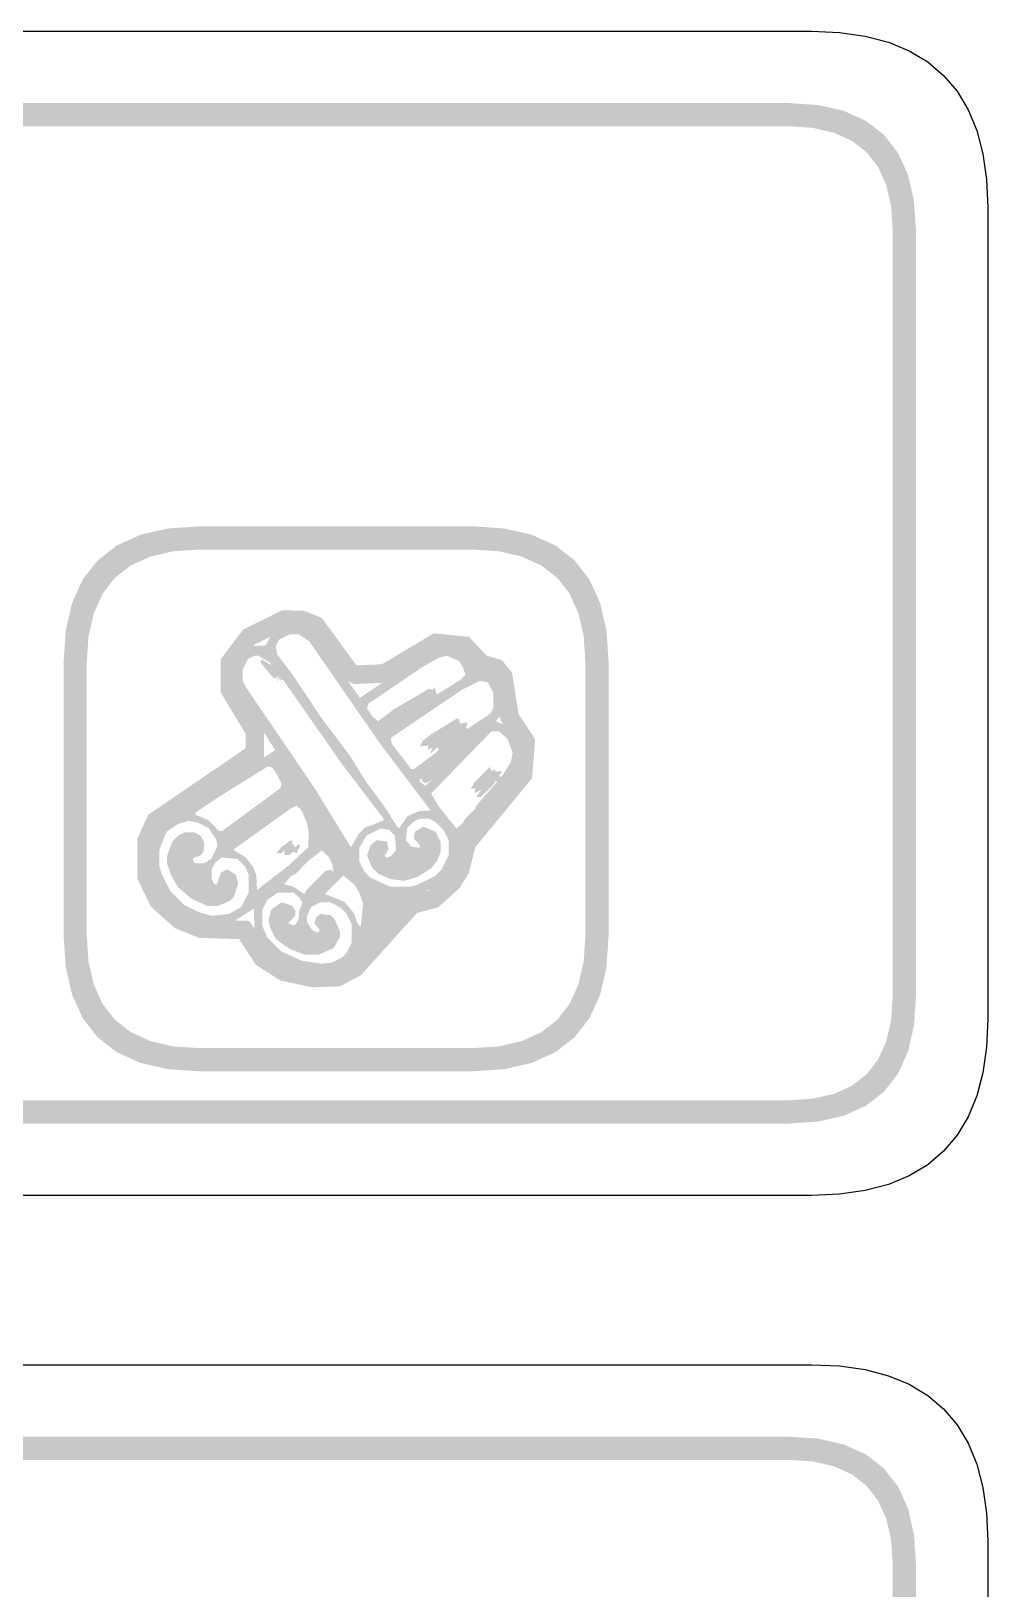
# Model space of a CAD drawing. Header units: millimetres. Extents: x 6 to 297, y 55 to 451.
# Drawn here: x 254.54 to 271.04, y 424.38 to 451.24 of the extents above; entities that cross this region are included whole.
import ezdxf

# ---------------------------------------------------------------- set-up
doc = ezdxf.new("R2010")
doc.units = ezdxf.units.MM
doc.layers.add('CUT', color=1, linetype='Continuous')
doc.layers.add('RASTER', color=7, linetype='Continuous')

msp = doc.modelspace()

# ---------------------------------------------------------------- hatches: boundary and pattern name
at = {"layer": 'RASTER'}
h = msp.add_hatch(color=7, dxfattribs=at)
h.paths.add_polyline_path([(208.2, 447.8), (208.234, 448.316), (208.337, 448.763), (208.509, 449.141), (208.75, 449.45), (209.059, 449.691), (209.438, 449.863), (209.884, 449.966), (210.4, 450), (267.6, 450), (268.116, 449.966), (268.563, 449.863), (268.941, 449.691), (269.25, 449.45), (269.491, 449.141), (269.663, 448.763), (269.766, 448.316), (269.8, 447.8), (269.8, 434.6), (269.766, 434.084), (269.662, 433.638), (269.491, 433.259), (269.25, 432.95), (268.941, 432.709), (268.563, 432.537), (268.116, 432.434), (267.6, 432.4), (210.4, 432.4), (209.884, 432.434), (209.438, 432.537), (209.059, 432.709), (208.75, 432.95), (208.509, 433.259), (208.337, 433.638), (208.234, 434.084), (208.2, 434.6)])
h.paths.add_polyline_path([(208.6, 447.8), (208.6, 434.6), (208.628, 434.178), (208.712, 433.813), (208.853, 433.503), (209.05, 433.25), (209.303, 433.053), (209.613, 432.912), (209.978, 432.828), (210.4, 432.8), (267.6, 432.8), (268.022, 432.828), (268.388, 432.912), (268.697, 433.053), (268.95, 433.25), (269.147, 433.503), (269.287, 433.813), (269.372, 434.178), (269.4, 434.6), (269.4, 447.8), (269.372, 448.222), (269.287, 448.588), (269.147, 448.897), (268.95, 449.15), (268.697, 449.347), (268.388, 449.488), (268.022, 449.572), (267.6, 449.6), (210.4, 449.6), (209.978, 449.572), (209.613, 449.488), (209.303, 449.347), (209.05, 449.15), (208.853, 448.897), (208.712, 448.588), (208.628, 448.222), (208.6, 447.8)], flags=0)
h = msp.add_hatch(color=7, dxfattribs=at)
h.paths.add_polyline_path([(255.1, 440.35), (255.137, 440.901), (255.247, 441.378), (255.43, 441.782), (255.688, 442.113), (256.018, 442.37), (256.422, 442.553), (256.899, 442.663), (257.45, 442.7), (262.15, 442.7), (262.701, 442.663), (263.178, 442.553), (263.582, 442.37), (263.913, 442.113), (264.17, 441.782), (264.353, 441.378), (264.463, 440.901), (264.5, 440.35), (264.5, 435.65), (264.463, 435.099), (264.353, 434.622), (264.17, 434.218), (263.913, 433.888), (263.582, 433.63), (263.178, 433.447), (262.701, 433.337), (262.15, 433.3), (257.45, 433.3), (256.899, 433.337), (256.422, 433.447), (256.018, 433.63), (255.687, 433.888), (255.43, 434.218), (255.247, 434.622), (255.137, 435.099), (255.1, 435.65)])
h.paths.add_polyline_path([(255.5, 440.35), (255.5, 435.65), (255.53, 435.193), (255.622, 434.797), (255.774, 434.462), (255.987, 434.188), (256.262, 433.974), (256.597, 433.822), (256.993, 433.73), (257.45, 433.7), (262.15, 433.7), (262.607, 433.73), (263.003, 433.822), (263.338, 433.974), (263.613, 434.188), (263.826, 434.462), (263.978, 434.797), (264.07, 435.193), (264.1, 435.65), (264.1, 440.35), (264.07, 440.807), (263.978, 441.203), (263.826, 441.538), (263.613, 441.813), (263.338, 442.026), (263.003, 442.178), (262.607, 442.27), (262.15, 442.3), (257.45, 442.3), (256.993, 442.27), (256.597, 442.178), (256.262, 442.026), (255.987, 441.813), (255.774, 441.538), (255.622, 441.203), (255.53, 440.807), (255.5, 440.35)], flags=0)
h = msp.add_hatch(color=7, dxfattribs=at)
h.paths.add_polyline_path([(258.872, 441.252), (259.241, 441.244), (259.552, 441.123), (260.136, 440.322), (260.175, 440.302), (260.591, 440.321), (261.482, 440.853), (262.09, 440.796), (262.393, 440.472), (262.656, 440.393), (262.836, 440.174), (262.944, 439.469), (263.233, 439.027), (263.178, 438.353), (262.201, 437.167), (262.09, 436.723), (261.924, 436.454), (261.56, 436.128), (261.197, 436.033), (260.226, 434.956), (259.86, 434.765), (259.382, 434.75), (258.839, 434.867), (258.418, 435.136), (258.126, 435.58), (257.435, 435.602), (257.024, 435.767), (256.608, 436.138), (256.371, 436.628), (256.371, 437.309), (256.561, 437.726), (258.239, 438.872), (258.239, 439.125), (257.81, 439.834), (257.81, 440.408), (258.197, 440.92)])
h.paths.add_polyline_path([(258.943, 440.93), (258.406, 440.666), (258.13, 440.301), (258.13, 439.924), (258.559, 439.214), (258.559, 438.703), (256.815, 437.512), (256.691, 437.239), (256.691, 436.702), (256.868, 436.335), (257.195, 436.043), (257.501, 435.92), (258.303, 435.895), (258.648, 435.369), (258.963, 435.168), (259.411, 435.071), (259.777, 435.083), (260.027, 435.213), (261.024, 436.319), (261.404, 436.418), (261.676, 436.662), (261.792, 436.848), (261.908, 437.315), (262.867, 438.479), (262.905, 438.943), (262.638, 439.352), (262.533, 440.039), (262.471, 440.115), (262.219, 440.19), (261.939, 440.489), (261.556, 440.525), (260.686, 440.006), (260.104, 439.978), (259.922, 440.072), (259.348, 440.858), (259.177, 440.925), (258.943, 440.93)], flags=0)
h = msp.add_hatch(color=7, dxfattribs=at)
h.paths.add_polyline_path([(258.938, 440.994), (259.162, 441.004), (259.406, 440.88), (260.21, 439.742), (261.261, 440.445), (261.573, 440.602), (261.84, 440.602), (262.018, 440.512), (262.085, 440.445), (262.199, 440.224), (262.41, 440.2), (262.554, 440.11), (262.677, 439.866), (262.677, 439.564), (262.62, 439.42), (262.554, 439.34), (262.788, 439.239), (262.888, 439.139), (263.012, 438.828), (262.979, 438.593), (262.821, 438.315), (261.931, 437.264), (261.907, 437.02), (261.84, 436.819), (261.75, 436.675), (261.516, 436.474), (261.06, 436.293), (260.913, 436.106), (260.726, 435.925), (260.679, 435.838), (260.424, 435.59), (260.377, 435.503), (260.009, 435.135), (259.765, 435.011), (259.296, 435.011), (258.961, 435.111), (258.683, 435.269), (258.549, 435.403), (258.425, 435.614), (258.392, 435.714), (258.382, 436.106), (258.024, 435.881), (257.789, 435.815), (257.522, 435.848), (257.143, 436.005), (257.043, 436.072), (256.775, 436.374), (256.618, 436.718), (256.618, 436.886), (256.584, 436.953), (256.651, 437.321), (256.808, 437.599), (258.75, 438.838), (258.369, 439.44), (258.181, 439.688), (258.057, 439.933), (258.024, 440.167), (258.134, 440.458), (258.215, 440.545), (258.392, 440.636), (258.583, 440.646), (258.717, 440.88)])
h.paths.add_polyline_path([(258.995, 440.836), (258.817, 440.746), (258.76, 440.636), (258.784, 440.492), (259.072, 440.11), (259.554, 439.387), (260.043, 438.737), (260.324, 438.282), (260.612, 437.9), (260.859, 437.512), (260.893, 437.499), (261.027, 437.699), (261.238, 437.79), (261.429, 437.8), (260.558, 438.952), (259.339, 440.713), (259.162, 440.836)], flags=0)
h.paths.add_polyline_path([(258.392, 440.468), (258.282, 440.411), (258.191, 440.234), (258.191, 440.033), (258.248, 439.922), (259.44, 438.168), (260.056, 437.164), (260.19, 437.398), (260.29, 437.499), (260.625, 437.632), (260.612, 437.666), (259.889, 438.617), (258.884, 440.056), (258.837, 440.043), (258.837, 440.09), (258.77, 440.01), (258.817, 440.123), (258.75, 440.076), (258.717, 440.09), (258.516, 440.324), (258.492, 440.368), (258.526, 440.401), (258.67, 440.311), (258.67, 440.344), (258.459, 440.468)], flags=0)
h.paths.add_polyline_path([(261.706, 440.468), (261.573, 440.435), (261.295, 440.277), (260.357, 439.641), (260.334, 439.564), (260.424, 439.42), (260.525, 439.34), (260.792, 439.541), (261.362, 439.876), (261.405, 439.899), (261.462, 439.876), (261.496, 439.922), (261.539, 439.799), (261.951, 440.056), (262.031, 440.143), (261.984, 440.277), (261.917, 440.378)], flags=0)
h.paths.add_polyline_path([(262.276, 440.033), (261.964, 439.876), (260.746, 439.052), (260.759, 438.952), (261.094, 438.516), (261.147, 438.516), (261.549, 438.818), (261.573, 438.861), (261.549, 438.885), (261.415, 438.771), (261.462, 438.885), (261.382, 438.838), (261.395, 438.918), (261.248, 438.905), (261.295, 439.005), (261.429, 439.106), (261.884, 439.387), (261.917, 439.373), (261.941, 439.296), (262.065, 439.32), (262.041, 439.229), (262.065, 439.206), (262.466, 439.474), (262.51, 439.564), (262.51, 439.832), (262.42, 440.01)], flags=0)
h.paths.add_polyline_path([(262.477, 439.162), (261.439, 438.091), (261.563, 437.88), (261.874, 437.489), (261.984, 437.579), (262.031, 437.666), (262.185, 437.813), (262.232, 437.9), (262.577, 438.292), (262.554, 438.315), (262.52, 438.248), (262.299, 438.034), (262.219, 438.034), (262.299, 438.148), (262.185, 438.101), (262.199, 438.182), (262.118, 438.168), (262.185, 438.282), (262.453, 438.55), (262.487, 438.469), (262.52, 438.516), (262.554, 438.469), (262.667, 438.483), (262.61, 438.392), (262.654, 438.382), (262.811, 438.627), (262.845, 438.794), (262.754, 439.039), (262.61, 439.162)], flags=0)
h.paths.add_polyline_path([(258.626, 438.56), (257.779, 438.034), (257.378, 437.766), (257.364, 437.733), (257.599, 437.632), (257.779, 437.445), (257.833, 437.445), (258.837, 438.182), (258.861, 438.259), (258.77, 438.436), (258.703, 438.536)], flags=0)
h.paths.add_polyline_path([(261.271, 438.359), (261.238, 438.325), (261.261, 438.282), (261.338, 438.225), (261.462, 438.336), (261.348, 438.269), (261.281, 438.302)], flags=0)
h.paths.add_polyline_path([(259.119, 437.88), (259.018, 437.833), (258.024, 437.12), (258.235, 436.996), (258.369, 436.829), (258.425, 436.685), (258.436, 436.427), (258.971, 436.842), (259.319, 437.164), (259.329, 437.422), (259.296, 437.589), (259.206, 437.8)], flags=0)
h.paths.add_polyline_path([(261.238, 437.656), (261.127, 437.599), (261.027, 437.499), (261.003, 437.288), (261.094, 437.177), (261.238, 437.154), (261.248, 437.197), (261.137, 437.321), (261.161, 437.432), (261.305, 437.522), (261.516, 437.432), (261.606, 437.254), (261.606, 437.087), (261.549, 436.943), (261.449, 436.809), (261.204, 436.652), (260.97, 436.585), (260.736, 436.618), (260.525, 436.708), (260.424, 436.809), (260.334, 437.02), (260.391, 437.197), (260.501, 437.288), (260.679, 437.264), (260.702, 437.12), (260.635, 437.02), (260.669, 436.986), (260.746, 437.01), (260.836, 437.12), (260.813, 437.365), (260.712, 437.465), (260.568, 437.489), (260.324, 437.365), (260.2, 437.154), (260.2, 436.919), (260.29, 436.742), (260.391, 436.641), (260.736, 436.484), (261.07, 436.484), (261.204, 436.518), (261.516, 436.675), (261.616, 436.775), (261.74, 437.02), (261.74, 437.288), (261.65, 437.465), (261.516, 437.599), (261.405, 437.656)], flags=0)
h.paths.add_polyline_path([(257.254, 437.622), (257.076, 437.566), (256.875, 437.432), (256.751, 437.12), (256.751, 436.852), (256.785, 436.718), (256.942, 436.407), (257.177, 436.173), (257.421, 436.049), (257.655, 435.982), (257.957, 436.015), (258.168, 436.139), (258.292, 436.384), (258.292, 436.685), (258.235, 436.829), (258.101, 436.963), (257.823, 436.986), (257.712, 436.896), (257.655, 436.785), (257.655, 436.618), (257.699, 436.528), (257.746, 436.528), (257.813, 436.729), (257.923, 436.785), (258.067, 436.695), (258.114, 436.541), (258.034, 436.307), (257.967, 436.24), (257.756, 436.149), (257.588, 436.149), (257.311, 436.273), (257.076, 436.474), (256.952, 436.685), (256.885, 436.886), (256.885, 437.02), (256.976, 437.264), (257.076, 437.365), (257.187, 437.422), (257.354, 437.422), (257.465, 437.365), (257.522, 437.254), (257.522, 437.12), (257.478, 437.03), (257.331, 436.976), (257.344, 436.909), (257.388, 436.886), (257.522, 436.886), (257.645, 436.963), (257.756, 437.187), (257.732, 437.298), (257.599, 437.499), (257.421, 437.589)], flags=0)
h.paths.add_polyline_path([(259.005, 437.278), (259.052, 437.278), (259.038, 437.231), (259.105, 437.164), (259.139, 437.211), (259.185, 437.211), (259.119, 437.063), (259.062, 437.087), (258.985, 437.03), (258.904, 437.03), (258.918, 437.11), (258.851, 437.063), (258.77, 437.063), (258.851, 437.164)], flags=0)
h.paths.add_polyline_path([(259.554, 437.11), (259.319, 436.929), (259.105, 436.708), (259.018, 436.662), (258.904, 436.528), (259.062, 436.484), (259.252, 436.36), (259.286, 436.427), (259.621, 436.762), (259.721, 436.775), (259.755, 436.729), (259.731, 436.886), (259.674, 436.996)], flags=0)
h.paths.add_polyline_path([(259.922, 436.675), (259.607, 436.36), (259.942, 436.226), (260.11, 436.025), (260.166, 435.848), (260.223, 435.791), (260.267, 436.183), (260.2, 436.384), (260.11, 436.528)], flags=0)
h.paths.add_polyline_path([(258.794, 436.384), (258.616, 436.26), (258.526, 436.082), (258.526, 435.815), (258.616, 435.604), (258.851, 435.369), (259.196, 435.212), (259.54, 435.155), (259.731, 435.178), (259.909, 435.269), (259.976, 435.336), (260.066, 435.513), (260.066, 435.848), (259.976, 436.025), (259.875, 436.126), (259.698, 436.216), (259.53, 436.216), (259.373, 436.139), (259.296, 435.982), (259.296, 435.881), (259.386, 435.738), (259.487, 435.691), (259.52, 435.738), (259.43, 435.848), (259.453, 435.958), (259.53, 436.015), (259.708, 435.992), (259.775, 435.925), (259.865, 435.714), (259.865, 435.614), (259.755, 435.423), (259.497, 435.312), (259.262, 435.312), (259.018, 435.403), (258.817, 435.537), (258.75, 435.604), (258.66, 435.781), (258.636, 435.905), (258.683, 436.092), (258.861, 436.216), (259.038, 436.159), (259.095, 436.082), (259.095, 435.982), (258.971, 435.858), (259.062, 435.815), (259.105, 435.838), (259.162, 435.948), (259.162, 436.049), (259.219, 436.206), (259.172, 436.293), (259.062, 436.384)], flags=0)
h = msp.add_hatch(color=7, dxfattribs=at)
h.paths.add_polyline_path([(208.2, 424.8), (208.234, 425.316), (208.337, 425.763), (208.509, 426.141), (208.75, 426.45), (209.059, 426.691), (209.438, 426.863), (209.884, 426.966), (210.4, 427), (267.6, 427), (268.116, 426.966), (268.563, 426.863), (268.941, 426.691), (269.25, 426.45), (269.491, 426.141), (269.663, 425.763), (269.766, 425.316), (269.8, 424.8), (269.8, 411.6), (269.766, 411.084), (269.662, 410.638), (269.491, 410.259), (269.25, 409.95), (268.941, 409.709), (268.563, 409.538), (268.116, 409.434), (267.6, 409.4), (210.4, 409.4), (209.884, 409.434), (209.438, 409.538), (209.059, 409.709), (208.75, 409.95), (208.509, 410.259), (208.337, 410.638), (208.234, 411.084), (208.2, 411.6)])
h.paths.add_polyline_path([(208.6, 424.8), (208.6, 411.6), (208.628, 411.178), (208.712, 410.813), (208.853, 410.503), (209.05, 410.25), (209.303, 410.053), (209.613, 409.912), (209.978, 409.828), (210.4, 409.8), (267.6, 409.8), (268.022, 409.828), (268.388, 409.912), (268.697, 410.053), (268.95, 410.25), (269.147, 410.503), (269.287, 410.813), (269.372, 411.178), (269.4, 411.6), (269.4, 424.8), (269.372, 425.222), (269.287, 425.588), (269.147, 425.897), (268.95, 426.15), (268.697, 426.347), (268.388, 426.488), (268.022, 426.572), (267.6, 426.6), (210.4, 426.6), (209.978, 426.572), (209.613, 426.488), (209.303, 426.347), (209.05, 426.15), (208.853, 425.897), (208.712, 425.588), (208.628, 425.222), (208.6, 424.8)], flags=0)

# ---------------------------------------------------------------- linework, layer by layer
at = {"layer": 'CUT'}
for points in [[(209.999, 451.24), (268.001, 451.24), (268.483, 451.219), (268.925, 451.156), (269.325, 451.051), (269.685, 450.903), (270.003, 450.712), (270.278, 450.478), (270.512, 450.203), (270.703, 449.885), (270.851, 449.525), (270.956, 449.125), (271.019, 448.683), (271.04, 448.201), (271.04, 434.199), (271.019, 433.717), (270.956, 433.275), (270.851, 432.875), (270.703, 432.515), (270.512, 432.197), (270.278, 431.922), (270.003, 431.688), (269.685, 431.497), (269.325, 431.349), (268.925, 431.244), (268.483, 431.181), (268.001, 431.16), (209.999, 431.16)], [(209.999, 428.24), (268.001, 428.24), (268.483, 428.219), (268.925, 428.156), (269.325, 428.051), (269.685, 427.903), (270.003, 427.712), (270.278, 427.478), (270.512, 427.203), (270.703, 426.885), (270.851, 426.525), (270.956, 426.125), (271.019, 425.683), (271.04, 425.201), (271.04, 411.199)]]:
    msp.add_lwpolyline(points, dxfattribs=at)

doc.saveas('drawing.dxf')
